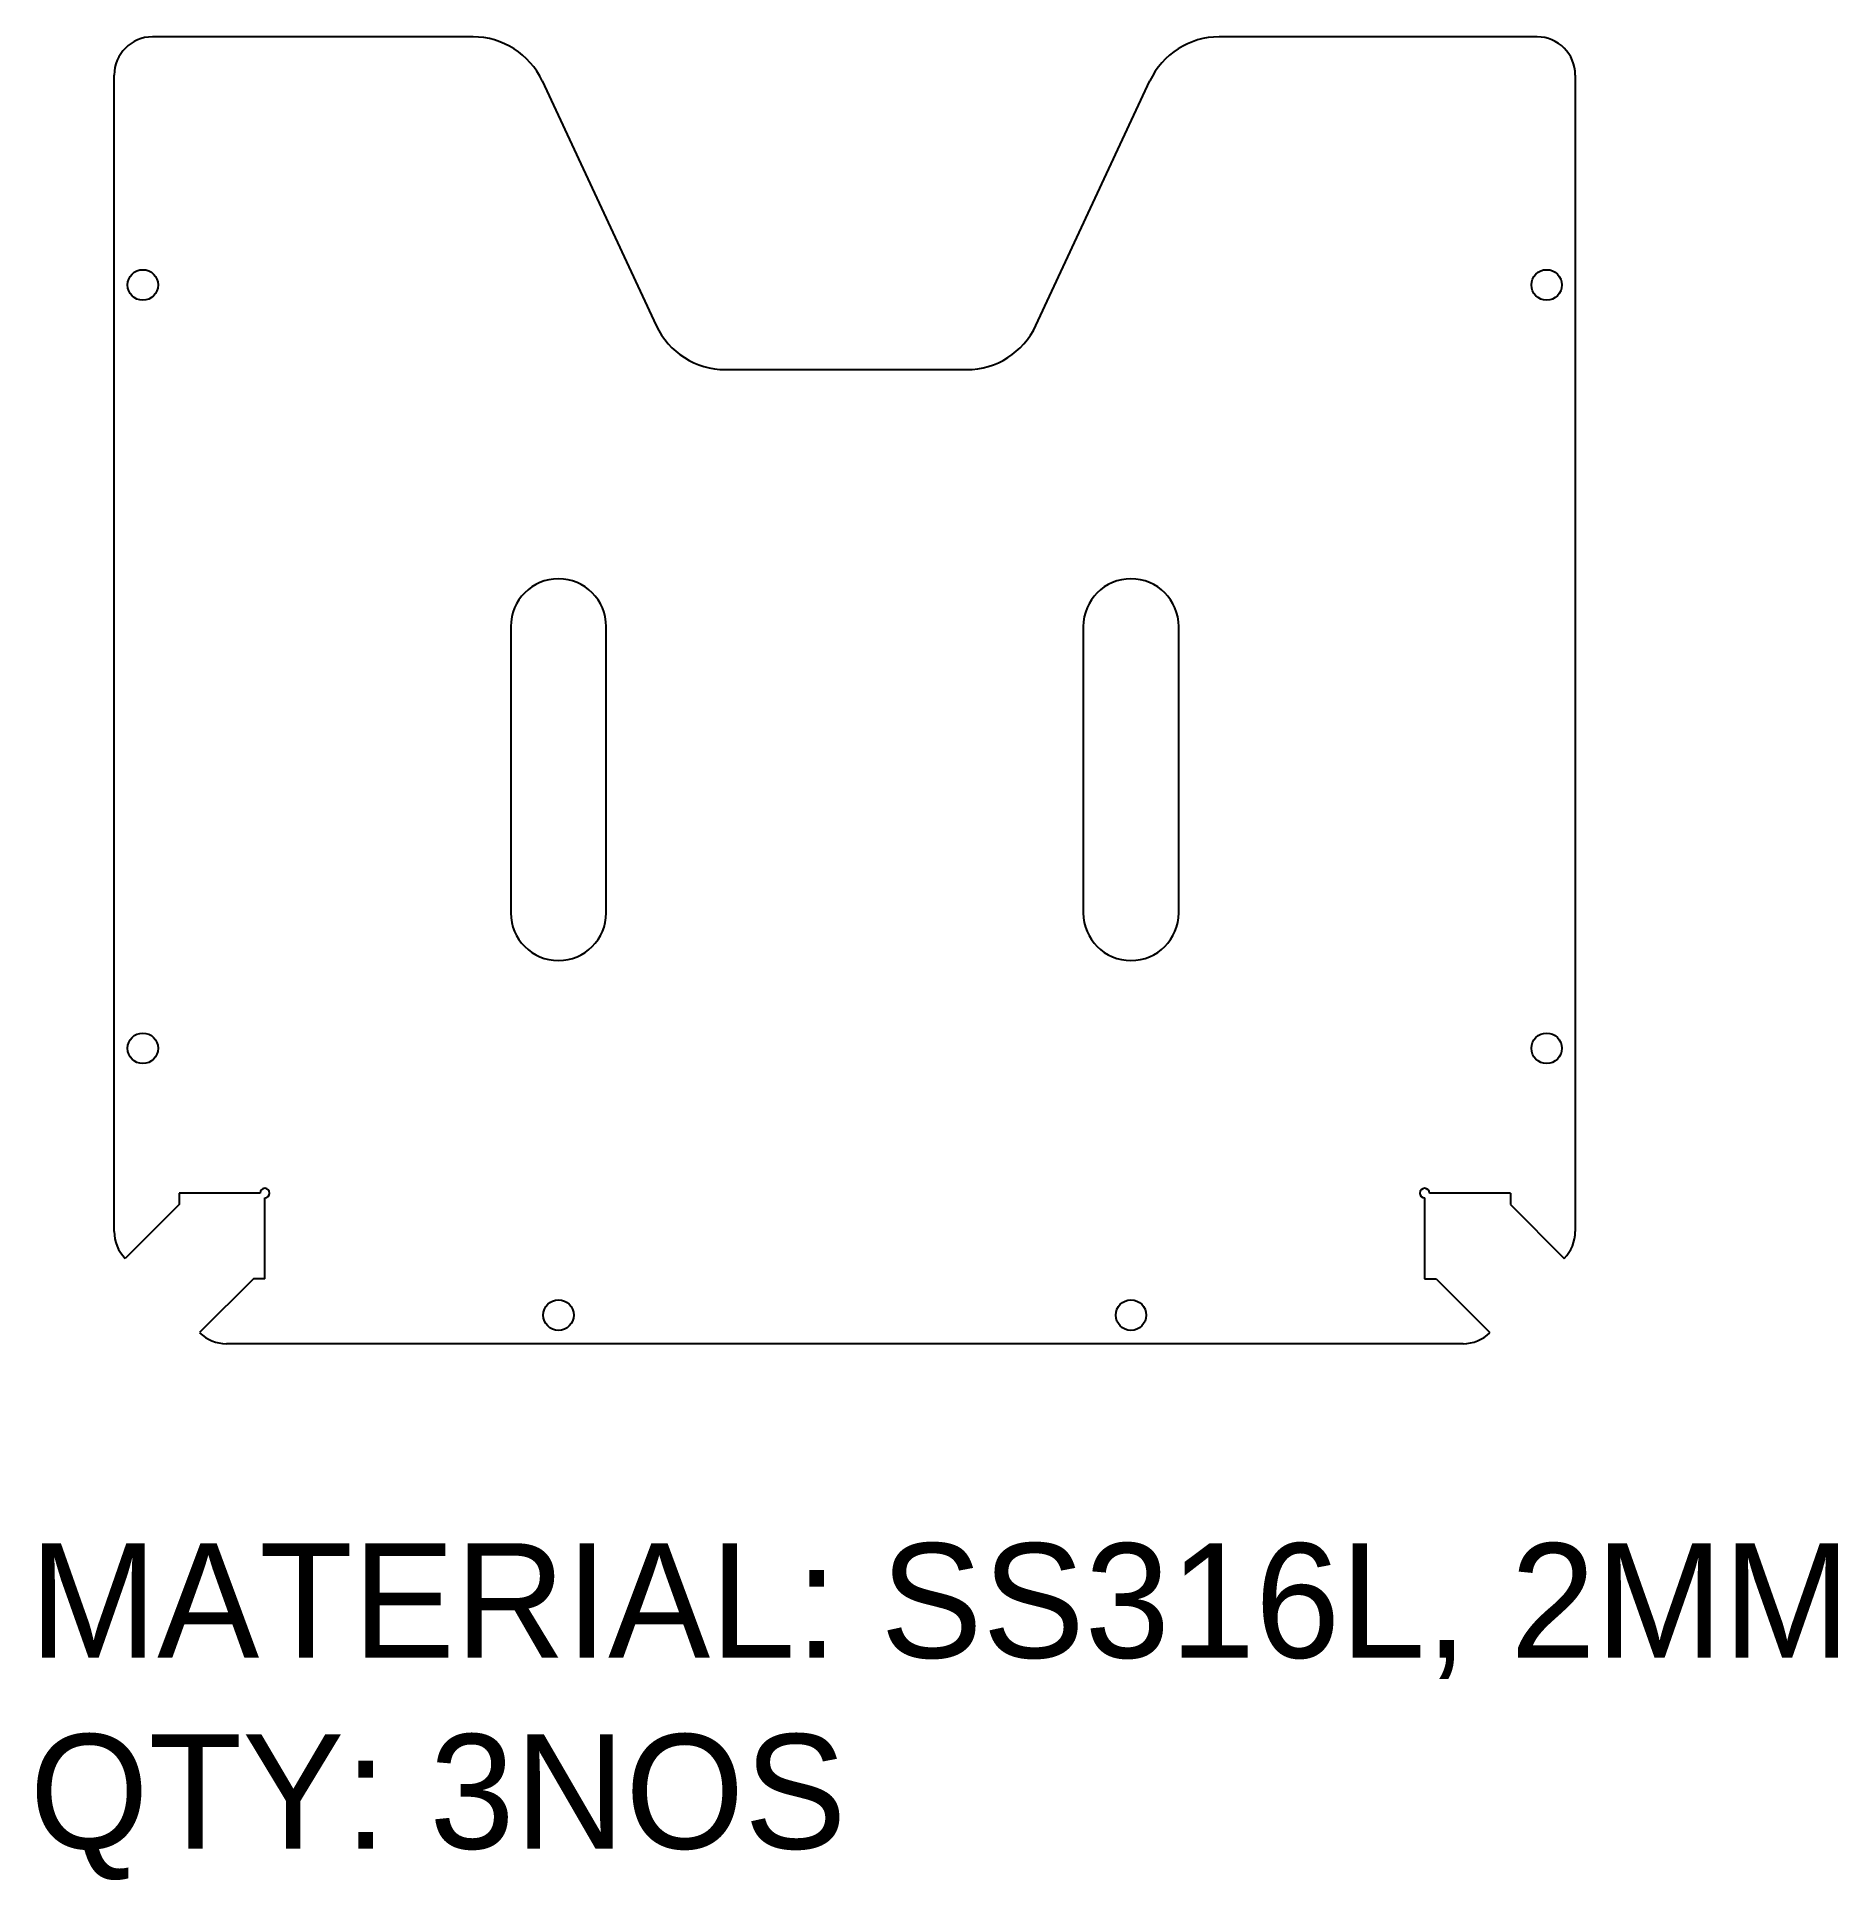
# Model space of a CAD drawing. Header units: millimetres. Extents: x -212 to 260, y -330 to 153.
import ezdxf

# ---------------------------------------------------------------- set-up
doc = ezdxf.new("R2010")
doc.units = ezdxf.units.MM
doc.layers.add('LaserCutting', color=3, linetype='Continuous')

msp = doc.modelspace()

# ---------------------------------------------------------------- linework, layer by layer
at = {"layer": 'LaserCutting', "linetype": 'Continuous', "lineweight": 25}
for p, q in [((-97.39, 152.5), (-181.4, 152.5)), ((181.4, 152.5), (98.09, 152.5)), ((-191.4, -160.5), (-191.4, 142.5)), ((-79.27, 140.95), (-49.38, 76.87)), ((50.08, 76.87), (79.96, 140.95)), ((191.4, 142.5), (191.4, -160.5)), ((-31.26, 65.32), (31.96, 65.32)), ((-87.5, -2), (-87.5, -77)), ((-62.5, -77), (-62.5, -2)), ((62.5, -2), (62.5, -77)), ((87.5, -77), (87.5, -2)), ((-174.4, -153.43), (-188.5, -167.54)), ((-153.18, -150.43), (-174.4, -150.43)), ((-174.4, -150.43), (-174.4, -153.43)), ((-151.93, -172.9), (-151.93, -151.68)), ((151.93, -151.68), (151.93, -172.9)), ((174.4, -150.43), (153.18, -150.43)), ((174.4, -150.43), (174.4, -153.43)), ((174.4, -153.43), (188.5, -167.54)), ((-154.93, -172.9), (-169.04, -187)), ((-151.93, -172.9), (-154.93, -172.9)), ((151.93, -172.9), (154.93, -172.9)), ((154.93, -172.9), (169.04, -187)), ((162, -189.9), (-162, -189.9))]:
    msp.add_line(p, q, dxfattribs=at)
for centre in [(-183.9, 87.5), (183.9, 87.5), (-183.9, -112.5), (183.9, -112.5), (-75, -182.4), (75, -182.4)]:
    msp.add_circle(centre, 4, dxfattribs=at)
for centre, radius, start, end in [((-181.4, 142.5), 10, 90, 180), ((-97.39, 132.5), 20, 25, 90), ((98.09, 132.5), 20, 90, 155), ((181.4, 142.5), 10, 0, 90), ((-31.26, 85.32), 20, 205, 270), ((31.96, 85.32), 20, 270, 335), ((-75, -2), 12.5, 0, 180), ((75, -2), 12.5, 0, 180), ((-75, -77), 12.5, 180, 0), ((75, -77), 12.5, 180, 0), ((-181.4, -160.5), 10, 180, 224.7135), ((181.4, -160.5), 10, 315.2865, 0), ((-162, -179.9), 10, 225.2865, 270), ((162, -179.9), 10, 270, 314.7135)]:
    msp.add_arc(centre, radius, start, end, dxfattribs=at)
at = {"layer": 'LaserCutting'}
for centre, start, end in [((-151.93, -150.43), 270, 180), ((151.93, -150.43), 0, 270)]:
    msp.add_arc(centre, 1.25, start, end, dxfattribs=at)

# ---------------------------------------------------------------- texts
at = {"insert": (-213.56, -242.19), "char_height": 30, "width": 918.2535, "attachment_point": 1}
msp.add_mtext('{MATERIAL: SS316L, 2MM\\PQTY: 3NOS}', dxfattribs=at)

doc.saveas('drawing.dxf')
